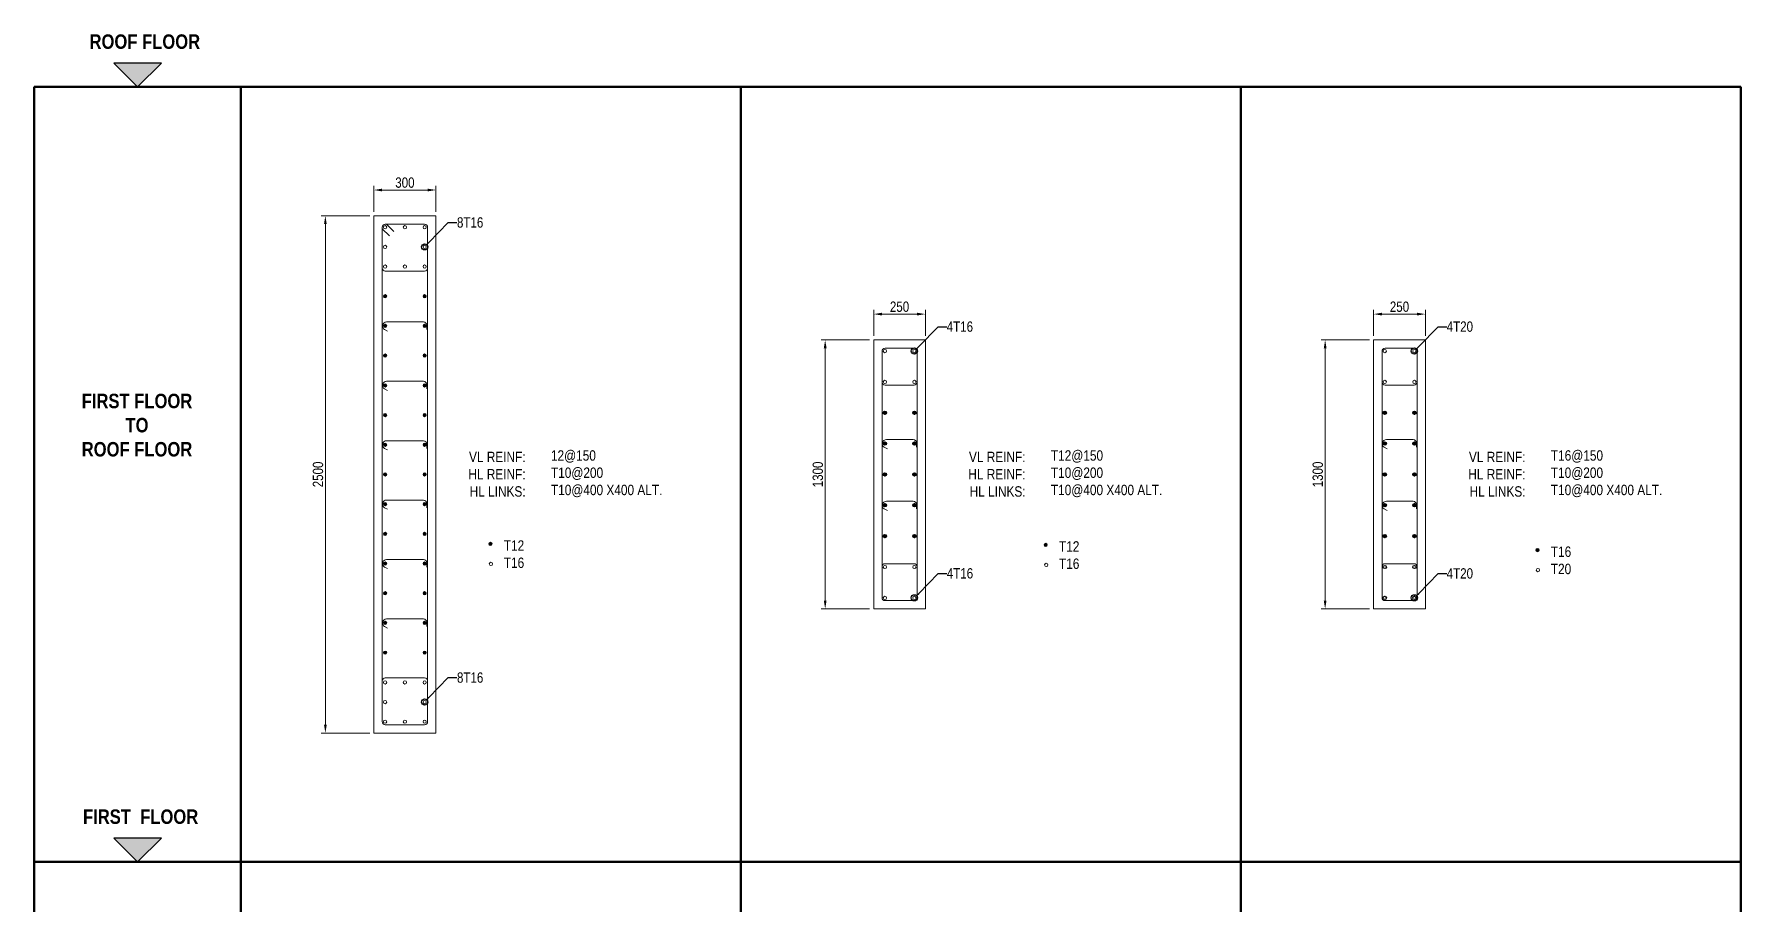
# Model space of a CAD drawing. Header units: millimetres. Extents: x 8553 to 24500, y -16719 to -3498.
# Drawn here: x 16249 to 24500, y -7701 to -3498 of the extents above; entities that cross this region are included whole.
import ezdxf
from ezdxf import colors
from ezdxf.entities.mleader import LeaderData, LeaderLine
from ezdxf.math import Vec2, Vec3

# ---------------------------------------------------------------- set-up
doc = ezdxf.new("R2010")
doc.units = ezdxf.units.MM
doc.header["$LTSCALE"] = 50
doc.header["$PDMODE"] = 35
for name, color, linetype, lineweight in [('A-ANNO-DIMS', 211, 'Continuous', 9), ('A-DETL', 90, 'Continuous', 9), ('A-DETL-GENF', 92, 'Continuous', 9), ('G-ANNO-TEXT', 231, 'Continuous', 9), ('S-COL', 3, 'Continuous', 13)]:
    doc.layers.add(name, color=color, linetype=linetype, lineweight=lineweight)
doc.styles.add('Arial', font='arial.ttf', dxfattribs={"width": 0.8, "height": 50})
doc.styles.add('Arial Narrow_1', font='ARIALN.TTF', dxfattribs={"height": 50})
doc.styles.add('Arial Narrow_B_2', font='ARIALNB.TTF', dxfattribs={"height": 70})
doc.styles.add('style1', font='arial.ttf', dxfattribs={"width": 0.8, "height": 62.5})
doc.dimstyles.new('WYE_STANDARD_-_2_5mm', dxfattribs={"dimscale": 304.8, "dimtxt": 51.01297, "dimasz": 0.131234, "dimexe": 0.065617, "dimexo": 0.065617, "dimgap": 0.032808, "dimtad": 1, "dimdec": 0, "dimzin": 0, "dimdsep": 46, "dimtxsty": 'Arial', "dimsah": 1, "dimcen": 0.09, "dimazin": 0, "dimtfac": 1, "dimtdec": 4, "dimtix": 1, "dimtmove": 0, "dimatfit": 3, "dimfxl": 1, "dimtvp": 1, "dimtolj": 1, "dimtzin": 0, "dimlwd": 13, "dimlwe": 13, "dimarcsym": 2})

# ---------------------------------------------------------------- blocks, each defined once
blk = doc.blocks.new('*D25')
at = {"layer": 'A-ANNO-DIMS', "color": 0, "lineweight": 13, "transparency": 16777216}
for p, q in [((17871.1, -4375.9), (17636.7, -4375.9)), ((17656.7, -4415.9), (17656.7, -6835.5)), ((17871.1, -6875.5), (17636.7, -6875.5))]:
    blk.add_line(p, q, dxfattribs=at)
at = {"layer": 'A-ANNO-DIMS', "color": 0, "transparency": 16777216}
for points in [[(17650.1, -4415.9), (17663.4, -4415.9), (17656.7, -4375.9)], [(17650.1, -6835.5), (17663.4, -6835.5), (17656.7, -6875.5)]]:
    blk.add_solid(points, dxfattribs=at)
at = {"layer": 'Defpoints', "color": 0, "transparency": 16777216}
for p in [(17891.1, -4375.9), (17656.7, -6875.5), (17891.1, -6875.5)]:
    blk.add_point(p, dxfattribs=at)
at = {"layer": 'A-ANNO-DIMS', "color": 0, "lineweight": 13, "transparency": 16777216, "insert": (17621.2, -5625.7), "char_height": 50, "attachment_point": 5, "rotation": 90, "style": 'Arial'}
blk.add_mtext('\\A1;2500', dxfattribs=at)
blk = doc.blocks.new('*D26')
at = {"layer": 'A-ANNO-DIMS', "color": 0, "lineweight": 13, "transparency": 16777216}
for p, q in [((17891.1, -4355.9), (17891.1, -4230.9)), ((17931.1, -4250.9), (18151.1, -4250.9)), ((18191.1, -4355.9), (18191.1, -4230.9))]:
    blk.add_line(p, q, dxfattribs=at)
at = {"layer": 'A-ANNO-DIMS', "color": 0, "transparency": 16777216}
for points in [[(17931.1, -4244.3), (17931.1, -4257.6), (17891.1, -4250.9)], [(18151.1, -4244.3), (18151.1, -4257.6), (18191.1, -4250.9)]]:
    blk.add_solid(points, dxfattribs=at)
at = {"layer": 'Defpoints', "color": 0, "transparency": 16777216}
for p in [(18191.1, -4250.9), (17891.1, -4375.9), (18191.1, -4375.9)]:
    blk.add_point(p, dxfattribs=at)
at = {"layer": 'A-ANNO-DIMS', "color": 0, "lineweight": 13, "transparency": 16777216, "insert": (18041.1, -4215.4), "char_height": 50, "attachment_point": 5, "style": 'Arial'}
blk.add_mtext('\\A1;300', dxfattribs=at)
blk = doc.blocks.new('*D50')
at = {"layer": 'A-ANNO-DIMS', "color": 0, "lineweight": 13, "transparency": 16777216}
for p, q in [((22704.2, -4975.7), (22469.8, -4975.7)), ((22489.8, -5015.7), (22489.8, -6235.7)), ((22704.2, -6275.7), (22469.8, -6275.7))]:
    blk.add_line(p, q, dxfattribs=at)
at = {"layer": 'A-ANNO-DIMS', "color": 0, "transparency": 16777216}
for points in [[(22483.2, -5015.7), (22496.5, -5015.7), (22489.8, -4975.7)], [(22483.2, -6235.7), (22496.5, -6235.7), (22489.8, -6275.7)]]:
    blk.add_solid(points, dxfattribs=at)
at = {"layer": 'Defpoints', "color": 0, "transparency": 16777216}
for p in [(22724.2, -4975.7), (22489.8, -6275.7), (22724.2, -6275.7)]:
    blk.add_point(p, dxfattribs=at)
at = {"layer": 'A-ANNO-DIMS', "color": 0, "lineweight": 13, "transparency": 16777216, "insert": (22454.3, -5625.7), "char_height": 50, "attachment_point": 5, "rotation": 90, "style": 'Arial'}
blk.add_mtext('\\A1;1300', dxfattribs=at)
blk = doc.blocks.new('*D51')
at = {"layer": 'A-ANNO-DIMS', "color": 0, "lineweight": 13, "transparency": 16777216}
for p, q in [((22724.2, -4955.7), (22724.2, -4830.7)), ((22764.2, -4850.7), (22934.2, -4850.7)), ((22974.2, -4955.7), (22974.2, -4830.7))]:
    blk.add_line(p, q, dxfattribs=at)
at = {"layer": 'A-ANNO-DIMS', "color": 0, "transparency": 16777216}
for points in [[(22764.2, -4844.1), (22764.2, -4857.4), (22724.2, -4850.7)], [(22934.2, -4844.1), (22934.2, -4857.4), (22974.2, -4850.7)]]:
    blk.add_solid(points, dxfattribs=at)
at = {"layer": 'Defpoints', "color": 0, "transparency": 16777216}
for p in [(22974.2, -4850.7), (22724.2, -4975.7), (22974.2, -4975.7)]:
    blk.add_point(p, dxfattribs=at)
at = {"layer": 'A-ANNO-DIMS', "color": 0, "lineweight": 13, "transparency": 16777216, "insert": (22849.2, -4815.2), "char_height": 50, "attachment_point": 5, "style": 'Arial'}
blk.add_mtext('\\A1;250', dxfattribs=at)
blk = doc.blocks.new('_DotBlank')
at = {"color": 0, "linetype": 'ByBlock', "lineweight": -2}
blk.add_line((-0.5, 0), (-1, 0), dxfattribs=at)
blk.add_circle((0, 0), 0.5, dxfattribs=at)
blk = doc.blocks.new('*D61')
at = {"layer": 'A-ANNO-DIMS', "color": 0, "lineweight": 13, "transparency": 16777216}
for p, q in [((20287.3, -4975.7), (20052.9, -4975.7)), ((20072.9, -5015.7), (20072.9, -6235.7)), ((20287.3, -6275.7), (20052.9, -6275.7))]:
    blk.add_line(p, q, dxfattribs=at)
at = {"layer": 'A-ANNO-DIMS', "color": 0, "transparency": 16777216}
for points in [[(20066.3, -5015.7), (20079.6, -5015.7), (20072.9, -4975.7)], [(20066.3, -6235.7), (20079.6, -6235.7), (20072.9, -6275.7)]]:
    blk.add_solid(points, dxfattribs=at)
at = {"layer": 'Defpoints', "color": 0, "transparency": 16777216}
for p in [(20307.3, -4975.7), (20072.9, -6275.7), (20307.3, -6275.7)]:
    blk.add_point(p, dxfattribs=at)
at = {"layer": 'A-ANNO-DIMS', "color": 0, "lineweight": 13, "transparency": 16777216, "insert": (20037.4, -5625.7), "char_height": 50, "attachment_point": 5, "rotation": 90, "style": 'Arial'}
blk.add_mtext('\\A1;1300', dxfattribs=at)
blk = doc.blocks.new('*D62')
at = {"layer": 'A-ANNO-DIMS', "color": 0, "lineweight": 13, "transparency": 16777216}
for p, q in [((20307.3, -4955.7), (20307.3, -4830.7)), ((20347.3, -4850.7), (20517.3, -4850.7)), ((20557.3, -4955.7), (20557.3, -4830.7))]:
    blk.add_line(p, q, dxfattribs=at)
at = {"layer": 'A-ANNO-DIMS', "color": 0, "transparency": 16777216}
for points in [[(20347.3, -4844.1), (20347.3, -4857.4), (20307.3, -4850.7)], [(20517.3, -4844.1), (20517.3, -4857.4), (20557.3, -4850.7)]]:
    blk.add_solid(points, dxfattribs=at)
at = {"layer": 'Defpoints', "color": 0, "transparency": 16777216}
for p in [(20557.3, -4850.7), (20307.3, -4975.7), (20557.3, -4975.7)]:
    blk.add_point(p, dxfattribs=at)
at = {"layer": 'A-ANNO-DIMS', "color": 0, "lineweight": 13, "transparency": 16777216, "insert": (20432.3, -4815.2), "char_height": 50, "attachment_point": 5, "style": 'Arial'}
blk.add_mtext('\\A1;250', dxfattribs=at)

msp = doc.modelspace()

# ---------------------------------------------------------------- hatches: boundary and pattern name
at = {"layer": 'A-DETL-GENF'}
for points in [[(16748.8, -3752.6), (16863.8, -3637.6), (16633.8, -3637.6)], [(16748.8, -7498.9), (16863.8, -7383.9), (16633.8, -7383.9)]]:
    msp.add_hatch(color=7, dxfattribs=at).paths.add_polyline_path(points, flags=0)
for points in [[(17953.5, -4764.4, 1), (17937.5, -4764.4, 1)], [(18144.7, -4764.4, 1), (18128.7, -4764.4, 1)], [(17953.5, -4908, 1), (17937.5, -4908, 1)], [(18144.7, -4908, 1), (18128.7, -4908, 1)], [(17953.5, -5051.5, 1), (17937.5, -5051.5, 1)], [(18144.7, -5051.5, 1), (18128.7, -5051.5, 1)], [(17953.5, -5195.1, 1), (17937.5, -5195.1, 1)], [(18144.7, -5195.1, 1), (18128.7, -5195.1, 1)], [(17953.5, -5338.6, 1), (17937.5, -5338.6, 1)], [(18144.7, -5338.6, 1), (18128.7, -5338.6, 1)], [(20369.3, -5327.5, 1), (20353.3, -5327.5, 1)], [(20369.3, -5327.5, 1), (20353.3, -5327.5, 1)], [(20512.3, -5327.5, 1), (20496.3, -5327.5, 1)], [(20512.3, -5327.5, 1), (20496.3, -5327.5, 1)], [(22786.2, -5327.5, 1), (22770.2, -5327.5, 1)], [(22786.2, -5327.5, 1), (22770.2, -5327.5, 1)], [(22929.2, -5327.5, 1), (22913.2, -5327.5, 1)], [(22929.2, -5327.5, 1), (22913.2, -5327.5, 1)], [(17953.5, -5482.2, 1), (17937.5, -5482.2, 1)], [(18144.7, -5482.2, 1), (18128.7, -5482.2, 1)], [(20369.3, -5476.6, 1), (20353.3, -5476.6, 1)], [(20369.3, -5476.6, 1), (20353.3, -5476.6, 1)], [(20512.3, -5476.6, 1), (20496.3, -5476.6, 1)], [(20512.3, -5476.6, 1), (20496.3, -5476.6, 1)], [(22786.2, -5476.6, 1), (22770.2, -5476.6, 1)], [(22786.2, -5476.6, 1), (22770.2, -5476.6, 1)], [(22929.2, -5476.6, 1), (22913.2, -5476.6, 1)], [(22929.2, -5476.6, 1), (22913.2, -5476.6, 1)], [(17953.5, -5625.7, 1), (17937.5, -5625.7, 1)], [(18144.7, -5625.7, 1), (18128.7, -5625.7, 1)], [(20369.3, -5625.7, 1), (20353.3, -5625.7, 1)], [(20369.3, -5625.7, 1), (20353.3, -5625.7, 1)], [(20512.3, -5625.7, 1), (20496.3, -5625.7, 1)], [(20512.3, -5625.7, 1), (20496.3, -5625.7, 1)], [(22786.2, -5625.7, 1), (22770.2, -5625.7, 1)], [(22786.2, -5625.7, 1), (22770.2, -5625.7, 1)], [(22929.2, -5625.7, 1), (22913.2, -5625.7, 1)], [(22929.2, -5625.7, 1), (22913.2, -5625.7, 1)], [(17953.5, -5769.3, 1), (17937.5, -5769.3, 1)], [(18144.7, -5769.3, 1), (18128.7, -5769.3, 1)], [(20369.3, -5774.9, 1), (20353.3, -5774.9, 1)], [(20369.3, -5774.9, 1), (20353.3, -5774.9, 1)], [(20512.3, -5774.9, 1), (20496.3, -5774.9, 1)], [(20512.3, -5774.9, 1), (20496.3, -5774.9, 1)], [(22786.2, -5774.9, 1), (22770.2, -5774.9, 1)], [(22786.2, -5774.9, 1), (22770.2, -5774.9, 1)], [(22929.2, -5774.9, 1), (22913.2, -5774.9, 1)], [(22929.2, -5774.9, 1), (22913.2, -5774.9, 1)], [(17953.5, -5912.9, 1), (17937.5, -5912.9, 1)], [(18144.7, -5912.9, 1), (18128.7, -5912.9, 1)], [(20369.3, -5924, 1), (20353.3, -5924, 1)], [(20369.3, -5924, 1), (20353.3, -5924, 1)], [(20512.3, -5924, 1), (20496.3, -5924, 1)], [(20512.3, -5924, 1), (20496.3, -5924, 1)], [(22786.2, -5924, 1), (22770.2, -5924, 1)], [(22786.2, -5924, 1), (22770.2, -5924, 1)], [(22929.2, -5924, 1), (22913.2, -5924, 1)], [(22929.2, -5924, 1), (22913.2, -5924, 1)], [(18462.9, -5961.5, 1), (18446.9, -5961.5, 1)], [(21146.8, -5966.1, 1), (21130.8, -5966.1, 1)], [(23524.4, -5991.4, 1), (23508.4, -5991.4, 1)], [(17953.5, -6056.4, 1), (17937.5, -6056.4, 1)], [(18144.7, -6056.4, 1), (18128.7, -6056.4, 1)], [(17953.5, -6200, 1), (17937.5, -6200, 1)], [(18144.7, -6200, 1), (18128.7, -6200, 1)], [(17953.5, -6343.5, 1), (17937.5, -6343.5, 1)], [(18144.7, -6343.5, 1), (18128.7, -6343.5, 1)], [(17953.5, -6487.1, 1), (17937.5, -6487.1, 1)], [(18144.7, -6487.1, 1), (18128.7, -6487.1, 1)]]:
    msp.add_hatch(color=4, dxfattribs=at).paths.add_polyline_path(points)

# ---------------------------------------------------------------- linework, layer by layer
for centre in [(20361.3, -5327.5), (20361.3, -5327.5), (20504.3, -5327.5), (20504.3, -5327.5), (22778.2, -5327.5), (22778.2, -5327.5), (22921.2, -5327.5), (22921.2, -5327.5), (20361.3, -5476.6), (20361.3, -5476.6), (20504.3, -5476.6), (20504.3, -5476.6), (22778.2, -5476.6), (22778.2, -5476.6), (22921.2, -5476.6), (22921.2, -5476.6), (20361.3, -5625.7), (20361.3, -5625.7), (20504.3, -5625.7), (20504.3, -5625.7), (22778.2, -5625.7), (22778.2, -5625.7), (22921.2, -5625.7), (22921.2, -5625.7), (20361.3, -5774.9), (20361.3, -5774.9), (20504.3, -5774.9), (20504.3, -5774.9), (22778.2, -5774.9), (22778.2, -5774.9), (22921.2, -5774.9), (22921.2, -5774.9), (20361.3, -5924), (20361.3, -5924), (20504.3, -5924), (20504.3, -5924), (22778.2, -5924), (22778.2, -5924), (22921.2, -5924), (22921.2, -5924), (22778.2, -6073.1), (22778.2, -6073.1), (22921.2, -6073.1), (22921.2, -6073.1), (22778.2, -6222.2), (22778.2, -6222.2), (22921.2, -6222.2), (22921.2, -6222.2)]:
    msp.add_circle(centre, 8)
at = {"layer": 'A-DETL', "lineweight": 30}
for p, q in [((16633.8, -3637.6), (16748.8, -3752.6)), ((16863.8, -3637.6), (16633.8, -3637.6)), ((16748.8, -3752.6), (16863.8, -3637.6)), ((16633.8, -7383.9), (16748.8, -7498.9)), ((16863.8, -7383.9), (16633.8, -7383.9)), ((16748.8, -7498.9), (16863.8, -7383.9))]:
    msp.add_line(p, q, dxfattribs=at)
at = {"layer": 'A-DETL', "lineweight": 50}
for p, q in [((16248.8, -3752.6), (16248.8, -11905.1)), ((16248.8, -3752.6), (24499.5, -3752.6)), ((17248.8, -3752.6), (17248.8, -11905.1)), ((19665.7, -3752.6), (19665.7, -11905.1)), ((22082.6, -3752.6), (22082.6, -11905.1)), ((24499.5, -3752.6), (24499.5, -11905.1)), ((16248.8, -7498.9), (24499.5, -7498.9)), ((16248.8, -7498.9), (17248.8, -7498.9))]:
    msp.add_line(p, q, dxfattribs=at)
at = {"layer": 'A-DETL'}
for p, q in [((17931.1, -4437.8), (17966.5, -4473.2)), ((17952.7, -4415.9), (17988, -4451.3))]:
    msp.add_line(p, q, dxfattribs=at)
at = {"layer": 'A-DETL-GENF', "color": 2}
for centre in [(17945.5, -4430.8), (18041.2, -4430.8), (18136.7, -4430.8), (17945.5, -4525.8), (18136.7, -4525.8), (17945.5, -4620.8), (18041.2, -4620.8), (18136.7, -4620.8), (17945.5, -4764.4), (17945.5, -4764.4), (18136.7, -4764.4), (18136.7, -4764.4), (17945.5, -4908), (17945.5, -4908), (18136.7, -4908), (18136.7, -4908), (20361.3, -5029.3), (20504.3, -5029.3), (22778.2, -5029.3), (22921.2, -5029.3), (17945.5, -5051.5), (17945.5, -5051.5), (18136.7, -5051.5), (18136.7, -5051.5), (17945.5, -5195.1), (17945.5, -5195.1), (18136.7, -5195.1), (18136.7, -5195.1), (20361.3, -5178.4), (20504.3, -5178.4), (22778.2, -5178.4), (22921.2, -5178.4), (17945.5, -5338.6), (17945.5, -5338.6), (18136.7, -5338.6), (18136.7, -5338.6), (20361.3, -5327.5), (20361.3, -5327.5), (20504.3, -5327.5), (20504.3, -5327.5), (22778.2, -5327.5), (22778.2, -5327.5), (22921.2, -5327.5), (22921.2, -5327.5), (17945.5, -5482.2), (17945.5, -5482.2), (18136.7, -5482.2), (18136.7, -5482.2), (20361.3, -5476.6), (20361.3, -5476.6), (20504.3, -5476.6), (20504.3, -5476.6), (22778.2, -5476.6), (22778.2, -5476.6), (22921.2, -5476.6), (22921.2, -5476.6), (17945.5, -5625.7), (17945.5, -5625.7), (18136.7, -5625.7), (18136.7, -5625.7), (20361.3, -5625.7), (20361.3, -5625.7), (20504.3, -5625.7), (20504.3, -5625.7), (22778.2, -5625.7), (22778.2, -5625.7), (22921.2, -5625.7), (22921.2, -5625.7), (17945.5, -5769.3), (17945.5, -5769.3), (18136.7, -5769.3), (18136.7, -5769.3), (20361.3, -5774.9), (20361.3, -5774.9), (20504.3, -5774.9), (20504.3, -5774.9), (22778.2, -5774.9), (22778.2, -5774.9), (22921.2, -5774.9), (22921.2, -5774.9), (17945.5, -5912.9), (17945.5, -5912.9), (18136.7, -5912.9), (18136.7, -5912.9), (20361.3, -5924), (20361.3, -5924), (20504.3, -5924), (20504.3, -5924), (22778.2, -5924), (22778.2, -5924), (22921.2, -5924), (22921.2, -5924), (18454.9, -5961.5), (21138.8, -5966.1), (23516.4, -5991.4), (17945.5, -6056.4), (17945.5, -6056.4), (18136.7, -6056.4), (18136.7, -6056.4), (18457.3, -6058.4), (20361.3, -6073.1), (20504.3, -6073.1), (21141.2, -6063), (22778.2, -6073.1), (22778.2, -6073.1), (22921.2, -6073.1), (22921.2, -6073.1), (23518.7, -6088.3), (17945.5, -6200), (17945.5, -6200), (18136.7, -6200), (18136.7, -6200), (20361.3, -6222.2), (20504.3, -6222.2), (22778.2, -6222.2), (22778.2, -6222.2), (22921.2, -6222.2), (22921.2, -6222.2), (17945.5, -6343.5), (17945.5, -6343.5), (18136.7, -6343.5), (18136.7, -6343.5), (17945.5, -6487.1), (17945.5, -6487.1), (18136.7, -6487.1), (18136.7, -6487.1), (17945.5, -6630.7), (18041.2, -6630.7), (18136.7, -6630.7), (17945.5, -6725.7), (18136.7, -6725.7), (17945.5, -6820.7), (18041.2, -6820.7), (18136.7, -6820.7)]:
    msp.add_circle(centre, 8, dxfattribs=at)
at = {"layer": 'S-COL'}
for p, q in [((20517.7, -6220.9), (20517.7, -5030.7)), ((22764.8, -5030.7), (22764.8, -6220.9)), ((22919.6, -5015.7), (22779.8, -5015.7)), ((22934.6, -6220.9), (22934.6, -5030.7)), ((20347.9, -5179.3), (20347.9, -6072.2))]:
    msp.add_line(p, q, dxfattribs=at)
for points in [[(18191.1, -4375.9), (17891.1, -4375.9), (17891.1, -6875.5), (18191.1, -6875.5)], [(20307.3, -4975.7), (20557.3, -4975.7), (20557.3, -6275.7), (20307.3, -6275.7)], [(22724.2, -4975.7), (22974.2, -4975.7), (22974.2, -6275.7), (22724.2, -6275.7)]]:
    msp.add_lwpolyline(points, close=True, dxfattribs=at)
for points in [[(18151.1, -4627.5), (18151.1, -4430.9, 0.414214), (18136.1, -4415.9), (17946.1, -4415.9, 0.414214), (17931.1, -4430.9), (17931.1, -4627.5, 0.414214), (17946.1, -4642.5), (18136.1, -4642.5, 0.414214)], [(20517.7, -5179.3), (20517.7, -5030.7, 0.414214), (20502.7, -5015.7), (20362.9, -5015.7, 0.414214), (20347.9, -5030.7), (20347.9, -5179.3, 0.414214), (20362.9, -5194.3), (20502.7, -5194.3, 0.414213)], [(22934.6, -5179.3), (22934.6, -5030.7, 0.414214), (22919.6, -5015.7), (22779.8, -5015.7, 0.414214), (22764.8, -5030.7), (22764.8, -5179.3, 0.414214), (22779.8, -5194.3), (22919.6, -5194.3, 0.414213)], [(20517.7, -6072.2), (20517.7, -6220.7, -0.414214), (20502.7, -6235.7), (20362.9, -6235.7, -0.414214), (20347.9, -6220.7), (20347.9, -6072.2, -0.414214), (20362.9, -6057.2), (20502.7, -6057.2, -0.414213)], [(22934.6, -6072.2), (22934.6, -6220.7, -0.414214), (22919.6, -6235.7), (22779.8, -6235.7, -0.414214), (22764.8, -6220.7), (22764.8, -6072.2, -0.414214), (22779.8, -6057.2), (22919.6, -6057.2, -0.414213)], [(18151.1, -6624), (18151.1, -6820.5, -0.414214), (18136.1, -6835.5), (17946.1, -6835.5, -0.414214), (17931.1, -6820.5), (17931.1, -6624, -0.414214), (17946.1, -6609), (18136.1, -6609, -0.414214)]]:
    msp.add_lwpolyline(points, format="xyb", close=True, dxfattribs=at)
for points in [[(17931.1, -4627.5), (17931.1, -6820.5, 0.414214), (17946.1, -6835.5), (18136.1, -6835.5, 0.414214), (18151.1, -6820.5), (18151.1, -4627.5)], [(18147.4, -4925.3), (18147.4, -4906.4, 0.433862), (18130.7, -4888.5), (17953, -4888.3, 0.762368), (17942.8, -4925.5), (17957.6, -4932.5)], [(18147.4, -5212.4), (18147.4, -5193.5, 0.433862), (18130.7, -5175.6), (17953, -5175.5, 0.762368), (17942.8, -5212.6), (17957.6, -5219.6)], [(18147.4, -5499.6), (18147.4, -5480.6, 0.433862), (18130.7, -5462.8), (17953, -5462.6, 0.762368), (17942.8, -5499.8), (17957.6, -5506.7)], [(20514.8, -5494), (20514.8, -5475.1, 0.433862), (20498.1, -5457.2), (20368.8, -5457, 0.762368), (20358.6, -5494.2), (20373.4, -5501.2)], [(22931.7, -5494), (22931.7, -5475.1, 0.433862), (22915, -5457.2), (22785.7, -5457, 0.762368), (22775.5, -5494.2), (22790.3, -5501.2)], [(18147.4, -5786.7), (18147.4, -5767.7, 0.433862), (18130.7, -5749.9), (17953, -5749.7, 0.762368), (17942.8, -5786.9), (17957.6, -5793.8)], [(20514.8, -5792.2), (20514.8, -5773.3, 0.433862), (20498.1, -5755.4), (20368.8, -5755.2, 0.762368), (20358.6, -5792.4), (20373.4, -5799.4)], [(22931.7, -5792.2), (22931.7, -5773.3, 0.433862), (22915, -5755.4), (22785.7, -5755.2, 0.762368), (22775.5, -5792.4), (22790.3, -5799.4)], [(18147.4, -6073.8), (18147.4, -6054.9, 0.433862), (18130.7, -6037), (17953, -6036.8, 0.762368), (17942.8, -6074), (17957.6, -6080.9)], [(18147.4, -6360.9), (18147.4, -6342, 0.433862), (18130.7, -6324.1), (17953, -6323.9, 0.762368), (17942.8, -6361.1), (17957.6, -6368.1)]]:
    msp.add_lwpolyline(points, format="xyb", dxfattribs=at)
for centre, start, end in [((22779.8, -5030.7), 90, 180), ((22919.6, -5030.7), 359.99998, 90)]:
    msp.add_arc(centre, 15, start, end, dxfattribs=at)

# ---------------------------------------------------------------- texts
at = {"layer": 'G-ANNO-TEXT', "color": 7, "lineweight": 13, "char_height": 70, "attachment_point": 1, "style": 'Arial Narrow_B_2'}
for s, insert, width in [('ROOF FLOOR', (16516.6, -3498.6), 809.704), ('FIRST  FLOOR', (16485.2, -7244.8), 683.038)]:
    msp.add_mtext(s, dxfattribs=dict(at, insert=insert, width=width))
at = {"layer": 'G-ANNO-TEXT', "color": 7, "attachment_point": 1}
for s, insert, char_height, width, style in [('\\pxqc;FIRST FLOOR  \\PTO \\PROOF FLOOR', (16367.8, -5235.6), 70, 756.574, 'Arial Narrow_B_2'), ('\\pxqr;VL REINF: HL REINF: HL LINKS:', (18314.5, -5516.2), 50, 310.241, 'Arial Narrow_1'), ('12@150\\PT10@200 \\PT10@400 X400 ALT.', (18747.1, -5509), 50, 558.507, 'Arial Narrow_1'), ('\\pxqr;VL REINF: HL REINF: HL LINKS:', (20731.4, -5516.2), 50, 310.241, 'Arial Narrow_1'), ('T12@150\\PT10@200 \\PT10@400 X400 ALT.', (21164, -5509), 50, 558.507, 'Arial Narrow_1'), ('\\pxqr;VL REINF: HL REINF: HL LINKS:', (23148.3, -5516.2), 50, 310.241, 'Arial Narrow_1'), ('T16@150\\PT10@200 \\PT10@400 X400 ALT.', (23580.9, -5509), 50, 558.507, 'Arial Narrow_1'), ('T12\\PT16', (18519.2, -5944.2), 50, 558.507, 'Arial Narrow_1'), ('T12\\PT16', (21203.1, -5948.8), 50, 558.507, 'Arial Narrow_1'), ('T16\\PT20', (23580.7, -5974.1), 50, 558.507, 'Arial Narrow_1')]:
    msp.add_mtext(s, dxfattribs=dict(at, insert=insert, char_height=char_height, width=width, style=style))

# ---------------------------------------------------------------- dimensions: what is measured, and where the dimension line sits
at = {"layer": 'A-ANNO-DIMS', "lineweight": 13}
for base, p1, p2, picture, middle in [((18191.1, -4250.9), (17891.1, -4375.9), (18191.1, -4375.9), '*D26', (18041.1, -4215.4)), ((20557.3, -4850.7), (20307.3, -4975.7), (20557.3, -4975.7), '*D62', (20432.3, -4815.2)), ((22974.2, -4850.7), (22724.2, -4975.7), (22974.2, -4975.7), '*D51', (22849.2, -4815.2))]:
    dim = msp.add_linear_dim(base=base, p1=p1, p2=p2, dimstyle='WYE_STANDARD_-_2_5mm', override={"dimpost": '<>', "dimfxl": 600}, dxfattribs=at)
    dim.commit()
    dim.dimension.update_dxf_attribs({"geometry": picture, "text_midpoint": middle})
for base, p1, p2, picture, middle in [((17656.7, -6875.5), (17891.1, -4375.9), (17891.1, -6875.5), '*D25', (17621.2, -5625.7)), ((20072.9, -6275.7), (20307.3, -4975.7), (20307.3, -6275.7), '*D61', (20037.4, -5625.7)), ((22489.8, -6275.7), (22724.2, -4975.7), (22724.2, -6275.7), '*D50', (22454.3, -5625.7))]:
    dim = msp.add_linear_dim(base=base, p1=p1, p2=p2, angle=90, dimstyle='WYE_STANDARD_-_2_5mm', override={"dimpost": '<>', "dimfxl": 600}, dxfattribs=at)
    dim.commit()
    dim.dimension.update_dxf_attribs({"geometry": picture, "text_midpoint": middle})

# ---------------------------------------------------------------- leaders
ml = msp.add_multileader_mtext('Standard', dxfattribs=at)
ml.set_content('8T16', color=256, style='style1')
ml.set_leader_properties()
ml.set_arrow_properties(name='DOTBLANK')
ml.build(insert=Vec2(0, 0))
ml.multileader.update_dxf_attribs({"text_right_attachment_type": 6, "dogleg_length": 0.36, "arrow_head_size": 30})
ctx = ml.context
ctx.base_point, ctx.char_height, ctx.arrow_head_size, ctx.landing_gap_size, ctx.plane_origin = Vec3(18292.8, -4408.1), 50, 30, 0.09, Vec3(18249.9, -5198.5)
ctx.right_attachment = 6
notes = []
notes.append((ctx, [(1, (1, 1, 0), (18251.1, -4408.1), (1, 0), 41.7, [(0, [(18136.7, -4525.8)], 0, [])])]))
ctx.mtext.insert, ctx.mtext.flow_direction = Vec3(18292.9, -4382.7), 5
ml = msp.add_multileader_mtext('Standard', dxfattribs=at)
ml.set_content('4T16', color=256, style='style1')
ml.set_leader_properties()
ml.set_arrow_properties(name='DOTBLANK')
ml.build(insert=Vec2(0, 0))
ml.multileader.update_dxf_attribs({"text_right_attachment_type": 6, "dogleg_length": 0.36, "arrow_head_size": 30})
ctx = ml.context
ctx.base_point, ctx.char_height, ctx.arrow_head_size, ctx.landing_gap_size, ctx.plane_origin = Vec3(20660.4, -4911.6), 50, 30, 0.09, Vec3(20617.5, -5701.9)
ctx.right_attachment = 6
notes.append((ctx, [(1, (1, 1, 0), (20618.7, -4911.6), (1, 0), 41.7, [(0, [(20504.3, -5029.3)], 0, [])])]))
ctx.mtext.insert, ctx.mtext.flow_direction = Vec3(20660.5, -4886.2), 5
ml = msp.add_multileader_mtext('Standard', dxfattribs=at)
ml.set_content('4T20', color=256, style='style1')
ml.set_leader_properties()
ml.set_arrow_properties(name='DOTBLANK')
ml.build(insert=Vec2(0, 0))
ml.multileader.update_dxf_attribs({"text_right_attachment_type": 6, "dogleg_length": 0.36, "arrow_head_size": 30})
ctx = ml.context
ctx.base_point, ctx.char_height, ctx.arrow_head_size, ctx.landing_gap_size, ctx.plane_origin = Vec3(23077.3, -4911.6), 50, 30, 0.09, Vec3(23034.4, -5701.9)
ctx.right_attachment = 6
notes.append((ctx, [(1, (1, 1, 0), (23035.6, -4911.6), (1, 0), 41.7, [(0, [(22921.2, -5029.3)], 0, [])])]))
ctx.mtext.insert, ctx.mtext.flow_direction = Vec3(23077.4, -4886.2), 5
ml = msp.add_multileader_mtext('Standard', dxfattribs=at)
ml.set_content('4T16', color=256, style='style1')
ml.set_leader_properties()
ml.set_arrow_properties(name='DOTBLANK')
ml.build(insert=Vec2(0, 0))
ml.multileader.update_dxf_attribs({"text_right_attachment_type": 6, "dogleg_length": 0.36, "arrow_head_size": 30})
ctx = ml.context
ctx.base_point, ctx.char_height, ctx.arrow_head_size, ctx.landing_gap_size, ctx.plane_origin = Vec3(20660.7, -6104.1), 50, 30, 0.09, Vec3(20617.8, -6894.5)
ctx.right_attachment = 6
notes.append((ctx, [(1, (1, 1, 0), (20618.9, -6104.1), (1, 0), 41.7, [(0, [(20504.3, -6222.2)], 0, [])])]))
ctx.mtext.insert, ctx.mtext.flow_direction = Vec3(20660.8, -6078.7), 5
ml = msp.add_multileader_mtext('Standard', dxfattribs=at)
ml.set_content('4T20', color=256, style='style1')
ml.set_leader_properties()
ml.set_arrow_properties(name='DOTBLANK')
ml.build(insert=Vec2(0, 0))
ml.multileader.update_dxf_attribs({"text_right_attachment_type": 6, "dogleg_length": 0.36, "arrow_head_size": 30})
ctx = ml.context
ctx.base_point, ctx.char_height, ctx.arrow_head_size, ctx.landing_gap_size, ctx.plane_origin = Vec3(23077.3, -6104.4), 50, 30, 0.09, Vec3(23034.4, -6894.8)
ctx.right_attachment = 6
notes.append((ctx, [(1, (1, 1, 0), (23035.6, -6104.4), (1, 0), 41.7, [(0, [(22921.2, -6222.2)], 0, [])])]))
ctx.mtext.insert, ctx.mtext.flow_direction = Vec3(23077.4, -6079), 5
ml = msp.add_multileader_mtext('Standard', dxfattribs=at)
ml.set_content('8T16', color=256, style='style1')
ml.set_leader_properties()
ml.set_arrow_properties(name='DOTBLANK')
ml.build(insert=Vec2(0, 0))
ml.multileader.update_dxf_attribs({"text_right_attachment_type": 6, "dogleg_length": 0.36, "arrow_head_size": 30})
ctx = ml.context
ctx.base_point, ctx.char_height, ctx.arrow_head_size, ctx.landing_gap_size, ctx.plane_origin = Vec3(18292.8, -6607.9), 50, 30, 0.09, Vec3(18249.9, -7398.3)
ctx.right_attachment = 6
notes.append((ctx, [(1, (1, 1, 0), (18251.1, -6607.9), (1, 0), 41.7, [(0, [(18136.7, -6725.7)], 0, [])])]))
ctx.mtext.insert, ctx.mtext.flow_direction = Vec3(18292.9, -6582.5), 5
for ctx, leaders in notes:
    for number, flags, end, landing, length, lines in leaders:
        leader = LeaderData()
        leader.index, (leader.has_last_leader_line, leader.has_dogleg_vector, leader.attachment_direction) = number, flags
        leader.last_leader_point, leader.dogleg_vector, leader.dogleg_length = Vec3(end), Vec3(landing), length
        for number, points, colour, breaks in lines:
            line = LeaderLine()
            line.index, line.vertices, line.color, line.breaks = number, Vec3.list(points), colors.encode_raw_color(colour), breaks
            leader.lines.append(line)
        ctx.leaders.append(leader)

doc.saveas('drawing.dxf')
